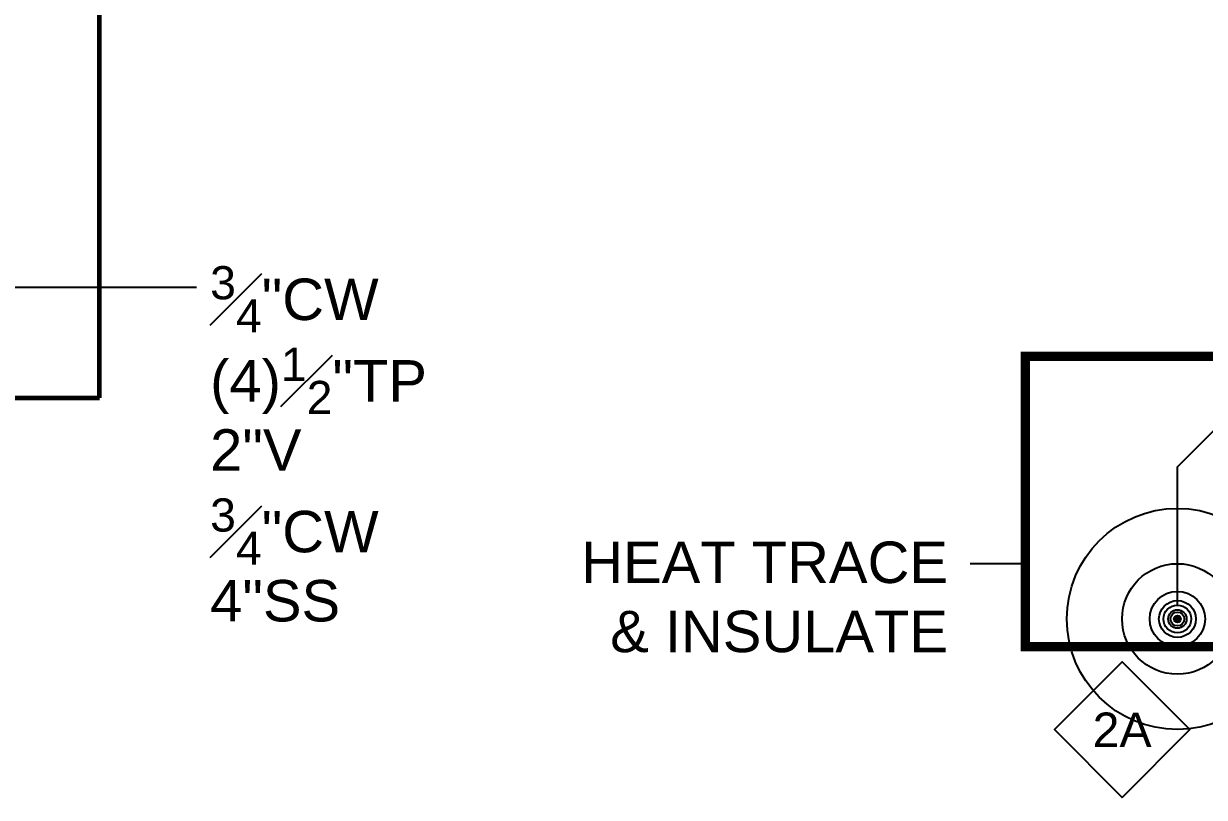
# Model space of a CAD drawing. Extents: x -3677 to 22148, y -333 to 1817.
# Drawn here: x -2621.5 to -2365.1, y -31 to 136.9 of the extents above; entities that cross this region are included whole.
import ezdxf
from ezdxf import colors
from ezdxf.entities.mleader import LeaderData, LeaderLine
from ezdxf.enums import TextEntityAlignment as Align
from ezdxf.math import Vec2, Vec3

# ---------------------------------------------------------------- set-up
doc = ezdxf.new("R2010")
doc.units = 0
doc.header["$LTSCALE"] = 36
doc.header["$MEASUREMENT"] = 0
doc.linetypes.add('HIDDEN', pattern=[0.375, 0.25, -0.125])
for name, color, linetype in [('G-ANNO-TEXT', 70, 'Continuous'), ('G-ANNO-TEXT @ 96', 70, 'Continuous'), ('P-STRM-N', 2, 'Continuous'), ('P-STRM-N @ 1 (1)', 2, 'Continuous'), ('P-STRM-N @ 1 (2)', 2, 'Continuous'), ('P-STRM-N @ 12', 2, 'Continuous'), ('P-STRM-N @ 128', 2, 'Continuous'), ('P-STRM-N @ 16', 2, 'Continuous'), ('P-STRM-N @ 192', 2, 'Continuous'), ('P-STRM-N @ 2', 2, 'Continuous'), ('P-STRM-N @ 24', 2, 'Continuous'), ('P-STRM-N @ 384', 2, 'Continuous'), ('P-STRM-N @ 4', 2, 'Continuous'), ('P-STRM-N @ 48', 2, 'Continuous'), ('P-STRM-N @ 64', 2, 'Continuous'), ('P-STRM-N @ 768', 2, 'Continuous'), ('P-STRM-N @ 8', 2, 'Continuous'), ('P-STRM-N @ 96', 2, 'Continuous')]:
    doc.layers.add(name, color=color, linetype=linetype)
doc.layers.add('P-CW-N', color=4, linetype='Continuous', lineweight=60)
doc.styles.add('Arial', font='arial.ttf')
doc.dimstyles.new('Loop096', dxfattribs={"dimscale": 0, "dimtxt": 0.09375, "dimasz": 0.03125, "dimexe": 0.0625, "dimexo": 0.0625, "dimgap": 0.09375, "dimtad": 1, "dimdec": 4, "dimzin": 3, "dimdsep": 46, "dimlunit": 4, "dimtxsty": 'Arial', "dimblk": 'OBLIQUE', "dimcen": 0.09375, "dimdle": 0.0625, "dimclrd": 256, "dimclre": 256, "dimclrt": 256, "dimadec": 4, "dimazin": 0, "dimtfac": 0.8, "dimtdec": 4, "dimtix": 1, "dimtofl": 0, "dimtmove": 1, "dimatfit": 0, "dimldrblk": 'LeaderNoteBlock', "dimfxl": 1, "dimfrac": 1, "dimtolj": 1, "dimtzin": 0, "dimlwd": -1, "dimlwe": -1, "dimarcsym": 0})

# ---------------------------------------------------------------- blocks, each defined once
blk = doc.blocks.new('DIAMOND TAG')
blk.add_lwpolyline([(0, -0.1533), (0.1533, 0), (0, 0.1533), (-0.1533, 0)], close=True)
at = {"style": 'Arial'}
blk.add_attdef('XXX', text='', height=0.0781, dxfattribs=at).set_placement((0, 0), align=Align.MIDDLE)
blk = doc.blocks.new('*U4')
blk.add_circle((0, 0), 0.03125)
blk = doc.blocks.new('*U336')
at = {"layer": 'P-STRM-N @ 1 (1)'}
blk.add_blockref('*U4', (-2371, 7.73), dxfattribs=at)
at = {"layer": 'P-STRM-N @ 1 (2)'}
blk.add_blockref('*U4', (-2371, 7.73), dxfattribs=at)
at = {"layer": 'P-STRM-N @ 12', "xscale": 12, "yscale": 12, "zscale": 12}
blk.add_blockref('*U4', (-2371, 7.73), dxfattribs=at)
at = {"layer": 'P-STRM-N @ 128', "xscale": 128, "yscale": 128, "zscale": 128}
blk.add_blockref('*U4', (-2371, 7.73), dxfattribs=at)
at = {"layer": 'P-STRM-N @ 16', "xscale": 16, "yscale": 16, "zscale": 16}
blk.add_blockref('*U4', (-2371, 7.73), dxfattribs=at)
at = {"layer": 'P-STRM-N @ 192', "xscale": 192, "yscale": 192, "zscale": 192}
blk.add_blockref('*U4', (-2371, 7.73), dxfattribs=at)
at = {"layer": 'P-STRM-N @ 2', "xscale": 2, "yscale": 2, "zscale": 2}
blk.add_blockref('*U4', (-2371, 7.73), dxfattribs=at)
at = {"layer": 'P-STRM-N @ 24', "xscale": 24, "yscale": 24, "zscale": 24}
blk.add_blockref('*U4', (-2371, 7.73), dxfattribs=at)
at = {"layer": 'P-STRM-N @ 384', "xscale": 384, "yscale": 384, "zscale": 384}
blk.add_blockref('*U4', (-2371, 7.73), dxfattribs=at)
at = {"layer": 'P-STRM-N @ 4', "xscale": 4, "yscale": 4, "zscale": 4}
blk.add_blockref('*U4', (-2371, 7.73), dxfattribs=at)
at = {"layer": 'P-STRM-N @ 48', "xscale": 48, "yscale": 48, "zscale": 48}
blk.add_blockref('*U4', (-2371, 7.73), dxfattribs=at)
at = {"layer": 'P-STRM-N @ 64', "xscale": 64, "yscale": 64, "zscale": 64}
blk.add_blockref('*U4', (-2371, 7.73), dxfattribs=at)
at = {"layer": 'P-STRM-N @ 768', "xscale": 768, "yscale": 768, "zscale": 768}
blk.add_blockref('*U4', (-2371, 7.73), dxfattribs=at)
at = {"layer": 'P-STRM-N @ 8', "xscale": 8, "yscale": 8, "zscale": 8}
blk.add_blockref('*U4', (-2371, 7.73), dxfattribs=at)
at = {"layer": 'P-STRM-N @ 96', "xscale": 96, "yscale": 96, "zscale": 96}
blk.add_blockref('*U4', (-2371, 7.73), dxfattribs=at)
blk = doc.blocks.new('_Oblique')
at = {"color": 0, "linetype": 'ByBlock', "lineweight": -2}
blk.add_line((-0.5, -0.5), (0.5, 0.5), dxfattribs=at)
blk = doc.blocks.new('LeaderNoteBlock')
blk.add_ellipse((0, 0), major_axis=(1, 0), ratio=0.25, start_param=5.387521, end_param=10.320443)

msp = doc.modelspace()

# ---------------------------------------------------------------- linework, layer by layer
at = {"layer": 'G-ANNO-TEXT', "linetype": 'HIDDEN', "const_width": 2}
msp.add_lwpolyline([(-2308, 64.73), (-2404, 64.73), (-2404, 1.73), (-2308, 1.73)], close=True, dxfattribs=at)
at = {"layer": 'P-CW-N'}
for p, q in [((-2605, 55.73), (-2605, 310.73)), ((-2731, 55.73), (-2605, 55.73))]:
    msp.add_line(p, q, dxfattribs=at)
at = {"layer": 'P-STRM-N'}
for p, q in [((-2371, 40.73), (-2263, 148.73)), ((-2371, 10.73), (-2371, 40.73))]:
    msp.add_line(p, q, dxfattribs=at)

# ---------------------------------------------------------------- block references
at = {"layer": 'G-ANNO-TEXT @ 96', "xscale": 96, "yscale": 96, "zscale": 96}
msp.add_blockref('DIAMOND TAG', (-2383, -16.27), dxfattribs=at).add_auto_attribs({'XXX': '2A'})
at = {"layer": 'P-STRM-N'}
msp.add_blockref('*U336', (0, 0), dxfattribs=at)

# ---------------------------------------------------------------- texts
at = {"layer": 'G-ANNO-TEXT', "insert": (-2420.8, 24.53), "char_height": 9, "attachment_point": 3, "style": 'Arial'}
msp.add_mtext_dynamic_manual_height_columns('HEAT TRACE & INSULATE', width=85.2, gutter_width=45, heights=[0], dxfattribs=at)

# ---------------------------------------------------------------- leaders
at = {"layer": 'G-ANNO-TEXT'}
msp.add_leader([(-2404, 19.73), (-2410, 19.73), (-2416, 19.73)], dimstyle='Loop096', override={"dimscale": 0}, dxfattribs=at)
ml = msp.add_multileader_mtext('Standard', dxfattribs=at)
ml.set_content('\\A1;{\\H0.8x;\\S3#4;}"CW\\P(4){\\H0.8x;\\S1#2;}"TP\\P2"V\\P{\\H0.8x;\\S3#4;}"CW\\P4"SS', color=256, style='Arial')
ml.set_leader_properties(color=256, linetype='ByLayer', lineweight=-1)
ml.build(insert=Vec2(0, 0))
ml.multileader.update_dxf_attribs({"has_dogleg": 0, "dogleg_length": 0.125, "arrow_head_size": 12, "scale": 96})
ctx = ml.context
ctx.base_point, ctx.scale, ctx.char_height, ctx.arrow_head_size, ctx.landing_gap_size, ctx.plane_origin = Vec3(-2584, 79.73), 96, 9, 12, 3, Vec3(-2698, 97.73)
notes = []
notes.append((ctx, [(0, (1, 1, 0), (-2596, 79.73), (1, 0), 12, [(0, [(-2698, 97.73), (-2677, 79.73)], 0, [])])]))
ctx.mtext.insert, ctx.mtext.flow_direction = Vec3(-2581, 84.31), 5
for ctx, leaders in notes:
    for number, flags, end, landing, length, lines in leaders:
        leader = LeaderData()
        leader.index, (leader.has_last_leader_line, leader.has_dogleg_vector, leader.attachment_direction) = number, flags
        leader.last_leader_point, leader.dogleg_vector, leader.dogleg_length = Vec3(end), Vec3(landing), length
        for number, points, colour, breaks in lines:
            line = LeaderLine()
            line.index, line.vertices, line.color, line.breaks = number, Vec3.list(points), colors.encode_raw_color(colour), breaks
            leader.lines.append(line)
        ctx.leaders.append(leader)

doc.saveas('drawing.dxf')
